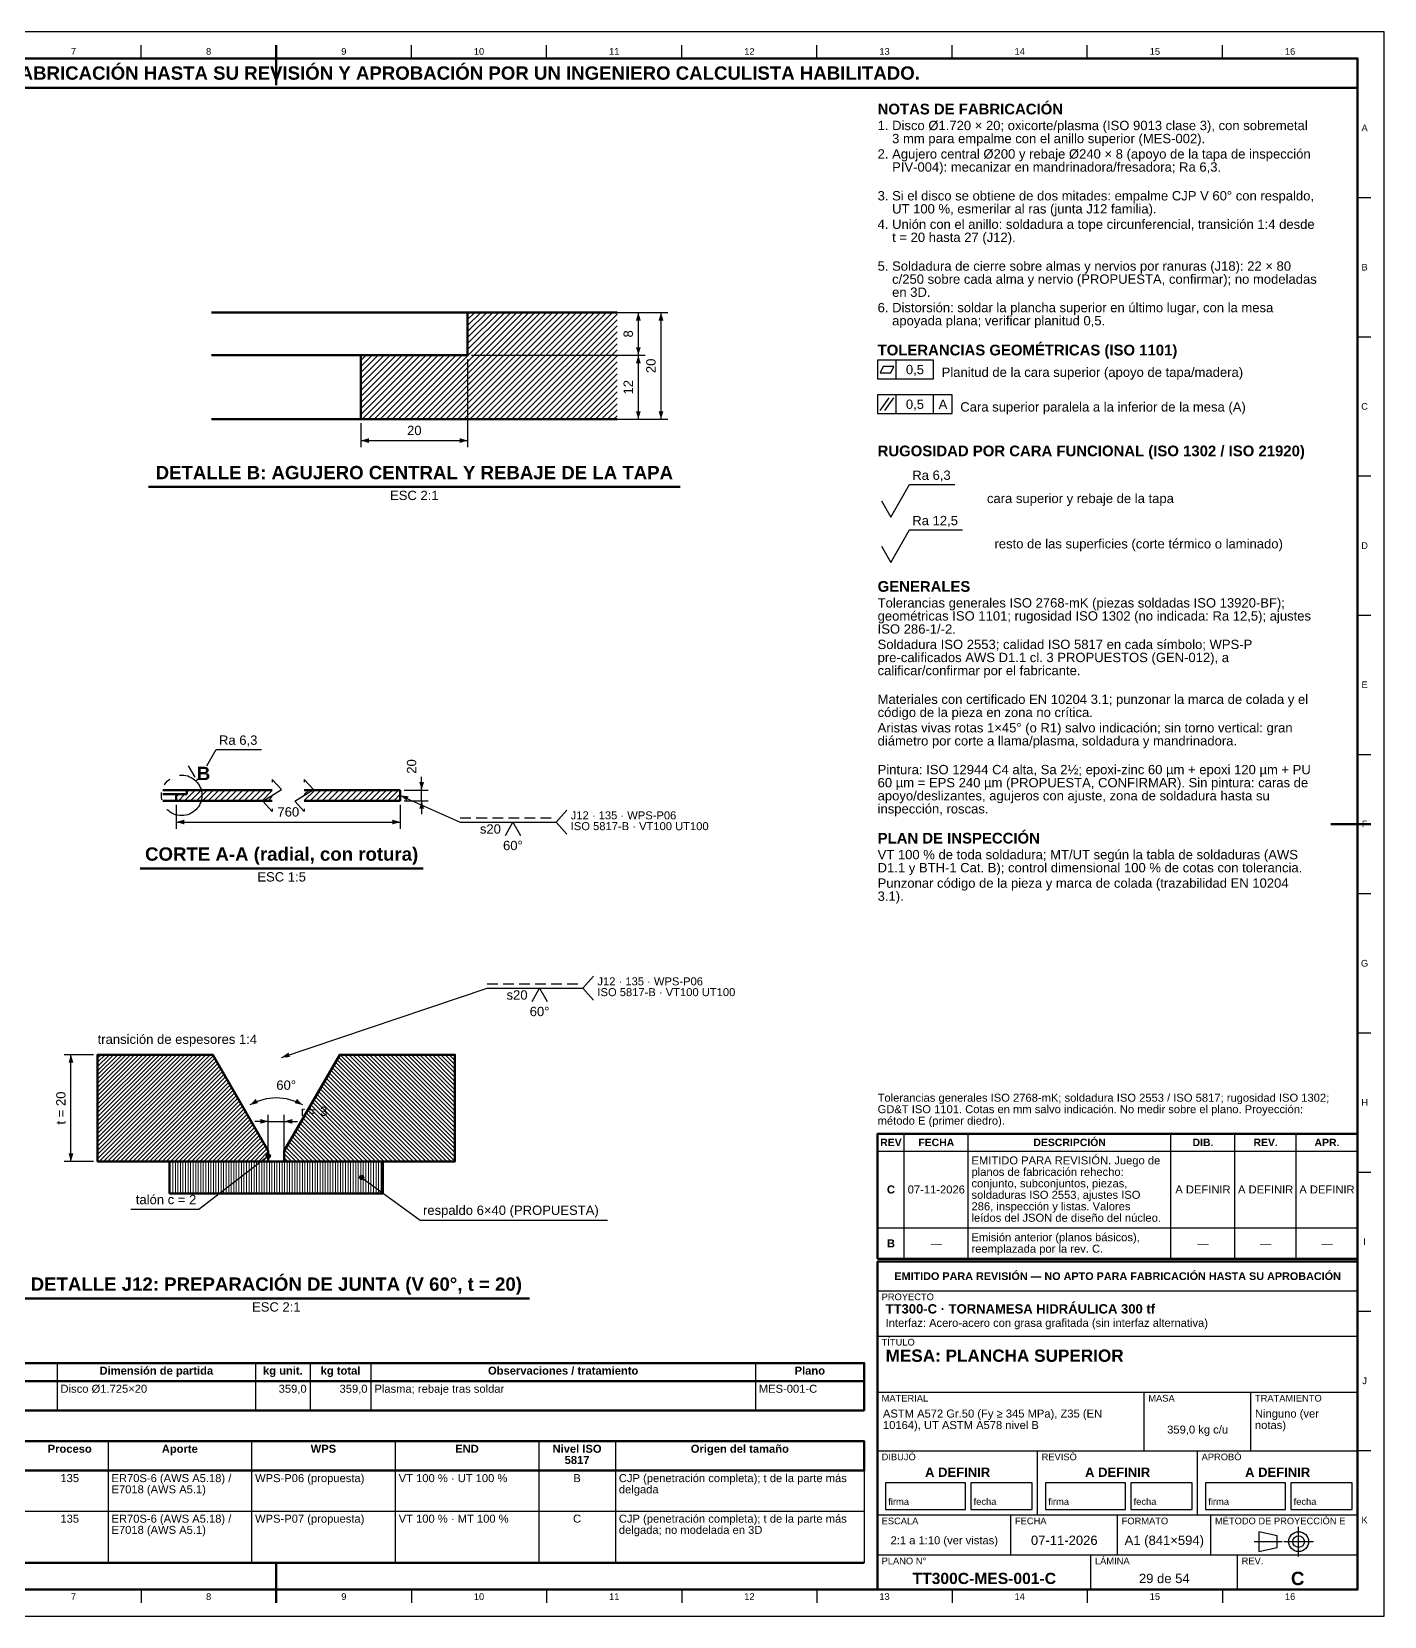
# Model space of a CAD drawing. Header units: millimetres. Extents: x 0 to 841, y 0 to 594.
# Drawn here: x 334 to 841, y 0 to 594 of the extents above; entities that cross this region are included whole.
import ezdxf
from ezdxf.enums import TextEntityAlignment as Align

# ---------------------------------------------------------------- set-up
doc = ezdxf.new("R2010")
doc.units = ezdxf.units.MM
for name, pattern in [('EJE', [31, 20, -4, 3, -4]), ('FANTASMA', [35, 18, -4, 3, -3, 3, -4]), ('OCULTO', [6, 4, -2])]:
    doc.linetypes.add(name, pattern=pattern)
for name, color, linetype, lineweight in [('ACH', 7, 'CONTINUOUS', 13), ('COTA', 7, 'CONTINUOUS', 25), ('EJE', 7, 'EJE', 25), ('FANT', 7, 'FANTASMA', 25), ('FINA', 7, 'CONTINUOUS', 25), ('MARCO', 7, 'CONTINUOUS', 70), ('OCU', 7, 'OCULTO', 25), ('TXT', 7, 'CONTINUOUS', 25), ('VIS', 7, 'CONTINUOUS', 50)]:
    doc.layers.add(name, color=color, linetype=linetype, lineweight=lineweight)
doc.styles.add('STD', font='LiberationSans-Regular.ttf')
doc.styles.add('STDB', font='LiberationSans-Bold.ttf')

msp = doc.modelspace()

# ---------------------------------------------------------------- hatches: boundary and pattern name
at = {"layer": 'ACH'}
h = msp.add_hatch(dxfattribs=at)
h.set_pattern_fill('ANSI31', scale=0.5)
h.paths.add_polyline_path([(457.28, 448.73), (457.28, 472.73), (497.28, 472.73), (497.28, 488.73), (553.28, 488.73), (553.28, 448.73)])
h = msp.add_hatch(dxfattribs=at)
h.set_pattern_fill('ANSI31', scale=0.5)
h.paths.add_polyline_path([(388.03, 305.74), (388.03, 308.14), (392.03, 308.14), (392.03, 309.74), (424.03, 309.74), (424.03, 305.74)])
h = msp.add_hatch(dxfattribs=at)
h.set_pattern_fill('ANSI31', scale=0.5)
h.paths.add_polyline_path([(436.03, 305.74), (436.03, 309.74), (472.03, 309.74), (472.03, 305.74)])
h = msp.add_hatch(dxfattribs=at)
h.set_pattern_fill('ANSI31', scale=0.35)
h.paths.add_polyline_path([(358.53, 170.52), (422.53, 170.52), (422.53, 174.52), (401.75, 210.52), (358.53, 210.52)])
h = msp.add_hatch(dxfattribs=at)
h.set_pattern_fill('ANSI31', scale=0.35, angle=90)
h.paths.add_polyline_path([(428.53, 170.52), (492.53, 170.52), (492.53, 210.52), (449.32, 210.52), (428.53, 174.52)])
h = msp.add_hatch(color=7, dxfattribs=at)
h.dxf.hatch_style = 1
h.paths.add_polyline_path([(423.33, 172.52), (423.1, 173.08), (422.53, 173.32), (421.97, 173.08), (421.73, 172.52), (421.97, 171.95), (422.53, 171.72), (423.1, 171.95)])
h = msp.add_hatch(dxfattribs=at)
h.set_pattern_fill('ANSI31', scale=0.3, angle=45)
h.paths.add_polyline_path([(385.53, 158.52), (465.53, 158.52), (465.53, 170.52), (385.53, 170.52)])
h = msp.add_hatch(color=7, dxfattribs=at)
h.dxf.hatch_style = 1
h.paths.add_polyline_path([(458.33, 164.52), (458.1, 165.08), (457.53, 165.32), (456.97, 165.08), (456.73, 164.52), (456.97, 163.95), (457.53, 163.72), (458.1, 163.95)])

# ---------------------------------------------------------------- linework, layer by layer
at = {"layer": 'COTA'}
for p, q in [((498.78, 488.73), (563.78, 488.73)), ((498.78, 488.73), (572.28, 488.73)), ((561.28, 472.73), (561.28, 488.73)), ((569.78, 448.73), (569.78, 488.73)), ((497.28, 471.23), (497.28, 438.23)), ((498.78, 472.73), (563.78, 472.73)), ((498.78, 472.73), (563.78, 472.73)), ((561.28, 448.73), (561.28, 472.73)), ((658, 463.85), (658, 470.85)), ((658, 450.85), (658, 457.85)), ((672, 450.85), (672, 457.85)), ((651.9, 451.95), (655.3, 456.75)), ((653.7, 451.95), (657.1, 456.75)), ((457.28, 447.23), (457.28, 438.23)), ((458.78, 448.73), (563.78, 448.73)), ((458.78, 448.73), (572.28, 448.73)), ((457.28, 440.73), (497.28, 440.73)), ((473.53, 309.74), (482.53, 309.74)), ((480.03, 309.74), (480.03, 314.74)), ((480.03, 305.74), (480.03, 309.74)), ((388.03, 304.24), (388.03, 295.24)), ((472.03, 307.74), (494.53, 297.74)), ((472.03, 304.24), (472.03, 295.24)), ((473.53, 305.74), (482.53, 305.74)), ((480.03, 305.74), (480.03, 300.74)), ((388.03, 297.74), (472.03, 297.74)), ((494.53, 297.74), (530.43, 297.74)), ((530.43, 297.74), (534.43, 302.24)), ((530.43, 297.74), (534.43, 293.24)), ((540.43, 235.52), (544.43, 240.02)), ((427.53, 209.52), (504.53, 235.52)), ((504.53, 235.52), (540.43, 235.52)), ((540.43, 235.52), (544.43, 231.02)), ((357.03, 210.52), (346.03, 210.52)), ((348.53, 170.52), (348.53, 210.52)), ((422.53, 185.52), (417.53, 185.52)), ((422.53, 174.02), (422.53, 188.02)), ((422.53, 185.52), (428.53, 185.52)), ((428.53, 174.02), (428.53, 188.02)), ((428.53, 185.52), (433.53, 185.52)), ((422.53, 172.52), (396.53, 152.52)), ((357.03, 170.52), (346.03, 170.52)), ((457.53, 164.52), (479.53, 148.52)), ((396.53, 152.52), (370.92, 152.52)), ((479.53, 148.52), (549.73, 148.52))]:
    msp.add_line(p, q, dxfattribs=at)
for points in [[(651, 463.85), (672, 463.85), (672, 470.85), (651, 470.85)], [(651.9, 466.15), (655.9, 466.15), (657.1, 468.55), (653.1, 468.55)], [(651, 450.85), (679, 450.85), (679, 457.85), (651, 457.85)]]:
    msp.add_lwpolyline(points, close=True, dxfattribs=at)
for points in [[(659.5, 418.15), (663, 424.25), (679.99, 424.25)], [(652.5, 418.15), (656, 412.05), (659.5, 418.15)], [(659.5, 401.15), (663, 407.25), (682.82, 407.25)], [(652.5, 401.15), (656, 395.05), (659.5, 401.15)], [(399.53, 318.84), (403.03, 324.94), (420.02, 324.94)], [(392.53, 318.84), (395.01, 314.53)], [(511.44, 292.74), (514.24, 297.74), (517.04, 292.74)], [(521.44, 230.52), (524.24, 235.52), (527.04, 230.52)]]:
    msp.add_lwpolyline(points, dxfattribs=at)
for centre in [(422.53, 172.52), (457.53, 164.52)]:
    msp.add_circle(centre, 0.8, dxfattribs=at)
msp.add_arc((425.53, 174.52), 19.8, 60, 120, dxfattribs=at)
for points in [[(561.28, 488.73), (560.38, 485.73), (562.18, 485.73)], [(569.78, 488.73), (568.88, 485.73), (570.68, 485.73)], [(561.28, 472.73), (562.18, 475.73), (560.38, 475.73)], [(561.28, 472.73), (560.38, 469.73), (562.18, 469.73)], [(561.28, 448.73), (562.18, 451.73), (560.38, 451.73)], [(569.78, 448.73), (570.68, 451.73), (568.88, 451.73)], [(457.28, 440.73), (460.28, 439.83), (460.28, 441.63)], [(497.28, 440.73), (494.28, 441.63), (494.28, 439.83)], [(480.03, 309.74), (480.93, 312.74), (479.13, 312.74)], [(472.03, 307.74), (474.41, 305.7), (475.14, 307.35)], [(480.03, 305.74), (479.13, 302.74), (480.93, 302.74)], [(388.03, 297.74), (391.03, 296.84), (391.03, 298.64)], [(472.03, 297.74), (469.03, 298.64), (469.03, 296.84)], [(348.53, 210.52), (347.63, 207.52), (349.43, 207.52)], [(427.53, 209.52), (430.67, 209.62), (430.09, 211.33)], [(415.63, 191.66), (418.68, 192.38), (417.78, 193.94)], [(435.43, 191.66), (433.29, 193.94), (432.39, 192.38)], [(422.53, 185.52), (419.53, 186.42), (419.53, 184.62)], [(428.53, 185.52), (431.53, 184.62), (431.53, 186.42)], [(348.53, 170.52), (349.43, 173.52), (347.63, 173.52)]]:
    msp.add_solid(points, dxfattribs=at)
at = {"layer": 'EJE'}
for p, q in [((808.88, 22.42), (808.88, 33.58)), ((792.14, 28), (802.68, 28)), ((803.3, 28), (814.46, 28))]:
    msp.add_line(p, q, dxfattribs=at)
at = {"layer": 'FANT'}
msp.add_line((395.41, 313.12), (396.24, 313.95), dxfattribs=at)
msp.add_circle((390.03, 307.74), 7.6, dxfattribs=at)
at = {"layer": 'FINA'}
for p, q in [((374.81, 584), (374.81, 589)), ((425.5, 584), (425.5, 589)), ((476.19, 584), (476.19, 589)), ((526.88, 584), (526.88, 589)), ((577.56, 584), (577.56, 589)), ((628.25, 584), (628.25, 589)), ((678.94, 584), (678.94, 589)), ((729.62, 584), (729.62, 589)), ((780.31, 584), (780.31, 589)), ((831, 531.82), (836, 531.82)), ((831, 479.64), (836, 479.64)), ((831, 427.45), (836, 427.45)), ((831, 375.27), (836, 375.27)), ((831, 323.09), (836, 323.09)), ((831, 270.91), (836, 270.91)), ((831, 218.73), (836, 218.73)), ((661, 134), (661, 180.9)), ((685, 134), (685, 180.9)), ((761, 134), (761, 180.9)), ((785, 134), (785, 180.9)), ((808, 134), (808, 180.9)), ((651, 174.4), (831, 174.4)), ((831, 166.55), (836, 166.55)), ((651, 145.6), (831, 145.6)), ((651, 134), (831, 134)), ((651, 133), (831, 133)), ((651, 122), (831, 122)), ((831, 114.36), (836, 114.36)), ((651, 105), (831, 105)), ((343.31, 94.9), (343.31, 77.1)), ((417.78, 94.9), (417.78, 77.1)), ((438.2, 94.9), (438.2, 77.1)), ((461.02, 94.9), (461.02, 77.1)), ((605.16, 94.9), (605.16, 77.1)), ((25, 88.1), (646, 88.1)), ((651, 84), (831, 84)), ((751, 62), (751, 84)), ((791, 62), (791, 84)), ((362.42, 65.6), (362.42, 20)), ((416.27, 65.6), (416.27, 20)), ((470.11, 65.6), (470.11, 20)), ((523.95, 65.6), (523.95, 20)), ((552.67, 65.6), (552.67, 20)), ((646, 65.6), (646, 20)), ((651, 62), (831, 62)), ((711, 38), (711, 62)), ((771, 38), (771, 62)), ((831, 62.18), (836, 62.18)), ((25, 54.6), (646, 54.6)), ((25, 39.4), (646, 39.4)), ((651, 38), (831, 38)), ((701, 23), (701, 38)), ((741, 23), (741, 38)), ((776, 23), (776, 38)), ((651, 23), (831, 23)), ((731, 10), (731, 23)), ((786, 10), (786, 23)), ((374.81, 10), (374.81, 5)), ((425.5, 10), (425.5, 5)), ((476.19, 10), (476.19, 5)), ((526.88, 10), (526.88, 5)), ((577.56, 10), (577.56, 5)), ((628.25, 10), (628.25, 5)), ((678.94, 10), (678.94, 5)), ((729.62, 10), (729.62, 5)), ((780.31, 10), (780.31, 5))]:
    msp.add_line(p, q, dxfattribs=at)
for points in [[(0, 0), (841, 0), (841, 594), (0, 594)], [(654, 40), (684, 40), (684, 50), (654, 50)], [(686, 40), (709, 40), (709, 50), (686, 50)], [(714, 40), (744, 40), (744, 50), (714, 50)], [(746, 40), (769, 40), (769, 50), (746, 50)], [(774, 40), (804, 40), (804, 50), (774, 50)], [(806, 40), (829, 40), (829, 50), (806, 50)], [(794, 24.28), (800.82, 25.83), (800.82, 30.17), (794, 31.72)]]:
    msp.add_lwpolyline(points, close=True, dxfattribs=at)
for points in [[(424.03, 302.74), (424.03, 301.74), (420.53, 305.54), (427.53, 309.94), (424.03, 313.74), (424.03, 312.74)], [(436.03, 302.74), (436.03, 301.74), (432.53, 305.54), (439.53, 309.94), (436.03, 313.74), (436.03, 312.74)]]:
    msp.add_lwpolyline(points, dxfattribs=at)
for radius in [3.72, 2.17]:
    msp.add_circle((808.88, 28), radius, dxfattribs=at)
at = {"layer": 'MARCO'}
for p, q in [((425.5, 589), (425.5, 574)), ((836, 297), (821, 297)), ((425.5, 5), (425.5, 20))]:
    msp.add_line(p, q, dxfattribs=at)
for points in [[(20, 10), (831, 10), (831, 584), (20, 584)], [(20, 573), (831, 573), (831, 584), (20, 584)], [(651, 134), (831, 134), (831, 180.9), (651, 180.9)], [(651, 10), (831, 10), (831, 133), (651, 133)]]:
    msp.add_lwpolyline(points, close=True, dxfattribs=at)
at = {"layer": 'OCU'}
for p, q in [((494.53, 299.34), (530.43, 299.34)), ((504.53, 237.12), (540.43, 237.12))]:
    msp.add_line(p, q, dxfattribs=at)
at = {"layer": 'VIS'}
for p, q in [((377.62, 423.33), (576.95, 423.33)), ((374.51, 280.34), (480.56, 280.34)), ((330.63, 119.12), (520.44, 119.12)), ((646, 94.9), (646, 77.1)), ((25, 77.1), (646, 77.1)), ((25, 20), (646, 20))]:
    msp.add_line(p, q, dxfattribs=at)
for points in [[(401.28, 488.73), (402.48, 488.73), (403.68, 488.73), (404.88, 488.73), (406.08, 488.73), (407.28, 488.73), (408.48, 488.73), (409.68, 488.73), (410.88, 488.73), (412.08, 488.73), (413.28, 488.73), (414.48, 488.73), (415.68, 488.73), (416.88, 488.73), (418.08, 488.73), (419.28, 488.73), (420.48, 488.73), (421.68, 488.73), (422.88, 488.73), (424.08, 488.73), (425.28, 488.73), (426.48, 488.73), (427.68, 488.73), (428.88, 488.73), (430.08, 488.73), (431.28, 488.73), (432.48, 488.73), (433.68, 488.73), (434.88, 488.73), (436.08, 488.73), (437.28, 488.73), (438.48, 488.73), (439.68, 488.73), (440.88, 488.73), (442.08, 488.73), (443.28, 488.73), (444.48, 488.73), (445.68, 488.73), (446.88, 488.73), (448.08, 488.73), (449.28, 488.73), (450.48, 488.73), (451.68, 488.73), (452.88, 488.73), (454.08, 488.73), (455.28, 488.73), (456.48, 488.73), (457.68, 488.73), (458.88, 488.73), (460.08, 488.73), (461.28, 488.73), (462.48, 488.73), (463.68, 488.73), (464.88, 488.73), (466.08, 488.73), (467.28, 488.73), (468.48, 488.73), (469.68, 488.73), (470.88, 488.73), (472.08, 488.73), (473.28, 488.73), (474.48, 488.73), (475.68, 488.73), (476.88, 488.73), (478.08, 488.73), (479.28, 488.73), (480.48, 488.73), (481.68, 488.73), (482.88, 488.73), (484.08, 488.73), (485.28, 488.73), (486.48, 488.73), (487.68, 488.73), (488.88, 488.73), (490.08, 488.73), (491.28, 488.73), (492.48, 488.73), (493.68, 488.73), (494.88, 488.73), (496.08, 488.73), (497.28, 488.73)], [(553.28, 488.73), (497.28, 488.73)], [(497.28, 472.73), (497.28, 488.73)], [(401.28, 472.73), (402.03, 472.73), (403.23, 472.73), (404.43, 472.73), (405.63, 472.73), (406.83, 472.73), (408.04, 472.73), (409.24, 472.73), (410.44, 472.73), (411.64, 472.73), (412.84, 472.73), (414.04, 472.73), (415.24, 472.73), (416.44, 472.73), (417.65, 472.73), (418.85, 472.73), (420.05, 472.73), (421.25, 472.73), (422.45, 472.73), (423.65, 472.73), (424.85, 472.73), (426.05, 472.73), (427.25, 472.73), (428.46, 472.73), (429.66, 472.73), (430.86, 472.73), (432.06, 472.73), (433.26, 472.73), (434.46, 472.73), (435.66, 472.73), (436.86, 472.73), (438.07, 472.73), (439.27, 472.73), (440.47, 472.73), (441.67, 472.73), (442.87, 472.73), (444.07, 472.73), (445.27, 472.73), (446.47, 472.73), (447.68, 472.73), (448.88, 472.73), (450.08, 472.73), (451.28, 472.73), (452.48, 472.73), (453.68, 472.73), (454.88, 472.73), (456.08, 472.73), (457.28, 472.73)], [(497.28, 472.73), (457.28, 472.73)], [(457.28, 448.73), (457.28, 472.73)], [(457.28, 448.73), (456.08, 448.73), (454.88, 448.73), (453.68, 448.73), (452.48, 448.73), (451.28, 448.73), (450.08, 448.73), (448.88, 448.73), (447.68, 448.73), (446.47, 448.73), (445.27, 448.73), (444.07, 448.73), (442.87, 448.73), (441.67, 448.73), (440.47, 448.73), (439.27, 448.73), (438.07, 448.73), (436.86, 448.73), (435.66, 448.73), (434.46, 448.73), (433.26, 448.73), (432.06, 448.73), (430.86, 448.73), (429.66, 448.73), (428.46, 448.73), (427.25, 448.73), (426.05, 448.73), (424.85, 448.73), (423.65, 448.73), (422.45, 448.73), (421.25, 448.73), (420.05, 448.73), (418.85, 448.73), (417.65, 448.73), (416.44, 448.73), (415.24, 448.73), (414.04, 448.73), (412.84, 448.73), (411.64, 448.73), (410.44, 448.73), (409.24, 448.73), (408.04, 448.73), (406.83, 448.73), (405.63, 448.73), (404.43, 448.73), (403.23, 448.73), (402.03, 448.73), (401.28, 448.73)], [(553.28, 448.73), (457.28, 448.73)], [(383.03, 309.74), (383.15, 309.74), (383.27, 309.74), (383.39, 309.74), (383.51, 309.74), (383.63, 309.74), (383.75, 309.74), (383.87, 309.74), (383.99, 309.74), (384.11, 309.74), (384.23, 309.74), (384.35, 309.74), (384.47, 309.74), (384.59, 309.74), (384.71, 309.74), (384.83, 309.74), (384.95, 309.74), (385.07, 309.74), (385.19, 309.74), (385.31, 309.74), (385.43, 309.74), (385.55, 309.74), (385.67, 309.74), (385.79, 309.74), (385.91, 309.74), (386.03, 309.74), (386.15, 309.74), (386.27, 309.74), (386.39, 309.74), (386.51, 309.74), (386.63, 309.74), (386.75, 309.74), (386.87, 309.74), (386.99, 309.74), (387.11, 309.74), (387.23, 309.74), (387.35, 309.74), (387.47, 309.74), (387.59, 309.74), (387.71, 309.74), (387.83, 309.74), (387.95, 309.74), (388.07, 309.74), (388.19, 309.74), (388.31, 309.74), (388.43, 309.74), (388.55, 309.74), (388.67, 309.74), (388.79, 309.74), (388.91, 309.74), (389.03, 309.74), (389.15, 309.74), (389.27, 309.74), (389.39, 309.74), (389.51, 309.74), (389.63, 309.74), (389.75, 309.74), (389.87, 309.74), (389.99, 309.74), (390.11, 309.74), (390.23, 309.74), (390.35, 309.74), (390.47, 309.74), (390.59, 309.74), (390.71, 309.74), (390.83, 309.74), (390.95, 309.74), (391.07, 309.74), (391.19, 309.74), (391.31, 309.74), (391.43, 309.74), (391.55, 309.74), (391.67, 309.74), (391.79, 309.74), (391.91, 309.74), (392.03, 309.74)], [(424.03, 309.74), (392.03, 309.74)], [(392.03, 308.14), (392.03, 309.74)], [(472.03, 309.74), (436.03, 309.74)], [(472.03, 305.74), (472.03, 309.74)], [(383.03, 308.14), (383.11, 308.14), (383.23, 308.14), (383.35, 308.14), (383.47, 308.14), (383.59, 308.14), (383.71, 308.14), (383.83, 308.14), (383.95, 308.14), (384.07, 308.14), (384.19, 308.14), (384.31, 308.14), (384.43, 308.14), (384.55, 308.14), (384.67, 308.14), (384.79, 308.14), (384.91, 308.14), (385.03, 308.14), (385.15, 308.14), (385.27, 308.14), (385.39, 308.14), (385.51, 308.14), (385.63, 308.14), (385.75, 308.14), (385.87, 308.14), (385.99, 308.14), (386.11, 308.14), (386.23, 308.14), (386.35, 308.14), (386.47, 308.14), (386.59, 308.14), (386.71, 308.14), (386.83, 308.14), (386.95, 308.14), (387.07, 308.14), (387.19, 308.14), (387.31, 308.14), (387.43, 308.14), (387.55, 308.14), (387.67, 308.14), (387.79, 308.14), (387.91, 308.14), (388.03, 308.14)], [(388.03, 305.74), (387.91, 305.74), (387.79, 305.74), (387.67, 305.74), (387.55, 305.74), (387.43, 305.74), (387.31, 305.74), (387.19, 305.74), (387.07, 305.74), (386.95, 305.74), (386.83, 305.74), (386.71, 305.74), (386.59, 305.74), (386.47, 305.74), (386.35, 305.74), (386.23, 305.74), (386.11, 305.74), (385.99, 305.74), (385.87, 305.74), (385.75, 305.74), (385.63, 305.74), (385.51, 305.74), (385.39, 305.74), (385.27, 305.74), (385.15, 305.74), (385.03, 305.74), (384.91, 305.74), (384.79, 305.74), (384.67, 305.74), (384.55, 305.74), (384.43, 305.74), (384.31, 305.74), (384.19, 305.74), (384.07, 305.74), (383.95, 305.74), (383.83, 305.74), (383.71, 305.74), (383.59, 305.74), (383.47, 305.74), (383.35, 305.74), (383.23, 305.74), (383.11, 305.74), (383.03, 305.74)], [(392.03, 308.14), (388.03, 308.14)], [(388.03, 305.74), (388.03, 308.14)], [(424.03, 305.74), (388.03, 305.74)], [(472.03, 305.74), (436.03, 305.74)]]:
    msp.add_lwpolyline(points, dxfattribs=at)
for points in [[(358.53, 170.52), (422.53, 170.52), (422.53, 174.52), (401.75, 210.52), (358.53, 210.52)], [(428.53, 170.52), (492.53, 170.52), (492.53, 210.52), (449.32, 210.52), (428.53, 174.52)], [(385.53, 158.52), (465.53, 158.52), (465.53, 170.52), (385.53, 170.52)], [(25, 88.1), (646, 88.1), (646, 94.9), (25, 94.9)], [(25, 54.6), (646, 54.6), (646, 65.6), (25, 65.6)]]:
    msp.add_lwpolyline(points, close=True, dxfattribs=at)

# ---------------------------------------------------------------- texts
at = {"layer": 'TXT'}
for s, height, style, p in [('ESTOS PLANOS NO SON VÁLIDOS PARA FABRICACIÓN HASTA SU REVISIÓN Y APROBACIÓN POR UN INGENIERO CALCULISTA HABILITADO.', 5, 'STDB', (425.5, 578.5)), ('7', 2.5, 'STD', (349.47, 586.6)), ('8', 2.5, 'STD', (400.16, 586.6)), ('9', 2.5, 'STD', (450.84, 586.6)), ('10', 2.5, 'STD', (501.53, 586.6)), ('11', 2.5, 'STD', (552.22, 586.6)), ('12', 2.5, 'STD', (602.91, 586.6)), ('13', 2.5, 'STD', (653.59, 586.6)), ('14', 2.5, 'STD', (704.28, 586.6)), ('15', 2.5, 'STD', (754.97, 586.6)), ('16', 2.5, 'STD', (805.66, 586.6)), ('A', 2.5, 'STD', (833.6, 557.91)), ('B', 2.5, 'STD', (833.6, 505.73)), ('0,5', 3.5, 'STD', (665, 467.35)), ('0,5', 3.5, 'STD', (665, 454.35)), ('A', 3.5, 'STD', (675.5, 454.35)), ('C', 2.5, 'STD', (833.6, 453.55)), ('D', 2.5, 'STD', (833.6, 401.36)), ('E', 2.5, 'STD', (833.6, 349.18)), ('B', 5, 'STDB', (398.24, 315.95)), ('F', 2.5, 'STD', (833.6, 297)), ('60°', 3.5, 'STD', (514.24, 288.94)), ('G', 2.5, 'STD', (833.6, 244.82)), ('60°', 3.5, 'STD', (524.24, 226.72)), ('H', 2.5, 'STD', (833.6, 192.64)), ('REV', 2.8, 'STDB', (656, 177.65)), ('FECHA', 2.8, 'STDB', (673, 177.65)), ('DESCRIPCIÓN', 2.8, 'STDB', (723, 177.65)), ('DIB.', 2.8, 'STDB', (773, 177.65)), ('REV.', 2.8, 'STDB', (796.5, 177.65)), ('APR.', 2.8, 'STDB', (819.5, 177.65)), ('C', 3, 'STDB', (656, 160)), ('07-11-2026', 3, 'STD', (673, 160)), ('A DEFINIR', 3, 'STD', (773, 160)), ('A DEFINIR', 3, 'STD', (796.5, 160)), ('A DEFINIR', 3, 'STD', (819.5, 160)), ('B', 3, 'STDB', (656, 139.8)), ('—', 3, 'STD', (673, 139.8)), ('—', 3, 'STD', (773, 139.8)), ('—', 3, 'STD', (796.5, 139.8)), ('—', 3, 'STD', (819.5, 139.8)), ('I', 2.5, 'STD', (833.6, 140.45)), ('EMITIDO PARA REVISIÓN — NO APTO PARA FABRICACIÓN HASTA SU APROBACIÓN', 2.9, 'STDB', (741, 127.5)), ('Dimensión de partida', 3, 'STDB', (380.54, 92.1)), ('kg unit.', 3, 'STDB', (427.99, 92.1)), ('kg total', 3, 'STDB', (449.61, 92.1)), ('Observaciones / tratamiento', 3, 'STDB', (533.09, 92.1)), ('Plano', 3, 'STDB', (625.58, 92.1)), ('J', 2.5, 'STD', (833.6, 88.27)), ('359,0 kg c/u', 3, 'STD', (771, 70)), ('Proceso', 3, 'STDB', (348.06, 62.8)), ('Aporte', 3, 'STDB', (389.34, 62.8)), ('WPS', 3, 'STDB', (443.19, 62.8)), ('END', 3, 'STDB', (497.03, 62.8)), ('Nivel ISO', 3, 'STDB', (538.31, 62.8)), ('5817', 3, 'STDB', (538.31, 58.6)), ('Origen del tamaño', 3, 'STDB', (599.34, 62.8)), ('A DEFINIR', 3.5, 'STDB', (681, 54)), ('A DEFINIR', 3.5, 'STDB', (741, 54)), ('A DEFINIR', 3.5, 'STDB', (801, 54)), ('135', 3, 'STD', (348.06, 51.8)), ('B', 3, 'STD', (538.31, 51.8)), ('135', 3, 'STD', (348.06, 36.6)), ('C', 3, 'STD', (538.31, 36.6)), ('K', 2.5, 'STD', (833.6, 36.09)), ('2:1 a 1:10 (ver vistas)', 3, 'STD', (676, 28.5)), ('07-11-2026', 3.5, 'STD', (721, 28.5)), ('A1 (841×594)', 3.5, 'STD', (758.5, 28.5)), ('TT300C-MES-001-C', 4.2, 'STDB', (691, 14.2)), ('29 de 54', 3.5, 'STD', (758.5, 14.2)), ('C', 5, 'STDB', (808.5, 14.2)), ('7', 2.5, 'STD', (349.47, 7.4)), ('8', 2.5, 'STD', (400.16, 7.4)), ('9', 2.5, 'STD', (450.84, 7.4)), ('10', 2.5, 'STD', (501.53, 7.4)), ('11', 2.5, 'STD', (552.22, 7.4)), ('12', 2.5, 'STD', (602.91, 7.4)), ('13', 2.5, 'STD', (653.59, 7.4)), ('14', 2.5, 'STD', (704.28, 7.4)), ('15', 2.5, 'STD', (754.97, 7.4)), ('16', 2.5, 'STD', (805.66, 7.4))]:
    msp.add_text(s, height=height, dxfattribs=dict(at, style=style)).set_placement(p, align=Align.MIDDLE_CENTER)
for s, height, style, p in [('NOTAS DE FABRICACIÓN', 4, 'STDB', (651, 567)), ('1. Disco Ø1.720 × 20; oxicorte/plasma (ISO 9013 clase 3), con sobremetal', 3.5, 'STD', (651, 560.6)), ('    3 mm para empalme con el anillo superior (MES-002).', 3.5, 'STD', (651, 555.7)), ('2. Agujero central Ø200 y rebaje Ø240 × 8 (apoyo de la tapa de inspección', 3.5, 'STD', (651, 549.93)), ('    PIV-004): mecanizar en mandrinadora/fresadora; Ra 6,3.', 3.5, 'STD', (651, 545.03)), ('3. Si el disco se obtiene de dos mitades: empalme CJP V 60° con respaldo,', 3.5, 'STD', (651, 534.25)), ('    UT 100 %, esmerilar al ras (junta J12 familia).', 3.5, 'STD', (651, 529.35)), ('4. Unión con el anillo: soldadura a tope circunferencial, transición 1:4 desde', 3.5, 'STD', (651, 523.58)), ('    t = 20 hasta 27 (J12).', 3.5, 'STD', (651, 518.68)), ('5. Soldadura de cierre sobre almas y nervios por ranuras (J18): 22 × 80', 3.5, 'STD', (651, 507.9)), ('    c/250 sobre cada alma y nervio (PROPUESTA, confirmar); no modeladas', 3.5, 'STD', (651, 503)), ('    en 3D.', 3.5, 'STD', (651, 498.1)), ('6. Distorsión: soldar la plancha superior en último lugar, con la mesa', 3.5, 'STD', (651, 492.33)), ('    apoyada plana; verificar planitud 0,5.', 3.5, 'STD', (651, 487.43)), ('TOLERANCIAS GEOMÉTRICAS (ISO 1101)', 4, 'STDB', (651, 476.65)), ('RUGOSIDAD POR CARA FUNCIONAL (ISO 1302 / ISO 21920)', 4, 'STDB', (651, 438.85)), ('GENERALES', 4, 'STDB', (651, 388.05)), ('Tolerancias generales ISO 2768-mK (piezas soldadas ISO 13920-BF);', 3.5, 'STD', (651, 381.65)), ('geométricas ISO 1101; rugosidad ISO 1302 (no indicada: Ra 12,5); ajustes', 3.5, 'STD', (651, 376.75)), ('ISO 286-1/-2.', 3.5, 'STD', (651, 371.85)), ('Soldadura ISO 2553; calidad ISO 5817 en cada símbolo; WPS-P', 3.5, 'STD', (651, 366.08)), ('calificar/confirmar por el fabricante.', 3.5, 'STD', (651, 356.28)), ('pre-calificados AWS D1.1 cl. 3 PROPUESTOS (GEN-012), a', 3.5, 'STD', (651, 361.18)), ('Materiales con certificado EN 10204 3.1; punzonar la marca de colada y el', 3.5, 'STD', (651, 345.5)), ('código de la pieza en zona no crítica.', 3.5, 'STD', (651, 340.6)), ('Aristas vivas rotas 1×45° (o R1) salvo indicación; sin torno vertical: gran', 3.5, 'STD', (651, 334.83)), ('diámetro por corte a llama/plasma, soldadura y mandrinadora.', 3.5, 'STD', (651, 329.93)), ('Pintura: ISO 12944 C4 alta, Sa 2½; epoxi-zinc 60 µm + epoxi 120 µm + PU', 3.5, 'STD', (651, 319.15)), ('apoyo/deslizantes, agujeros con ajuste, zona de soldadura hasta su', 3.5, 'STD', (651, 309.35)), ('60 µm = EPS 240 µm (PROPUESTA, CONFIRMAR). Sin pintura: caras de', 3.5, 'STD', (651, 314.25)), ('inspección, roscas.', 3.5, 'STD', (651, 304.45)), ('J12 · 135 · WPS-P06', 3, 'STD', (535.93, 301.74)), ('ISO 5817-B · VT100 UT100', 3, 'STD', (535.93, 297.69)), ('PLAN DE INSPECCIÓN', 4, 'STDB', (651, 293.68)), ('VT 100 % de toda soldadura; MT/UT según la tabla de soldaduras (AWS', 3.5, 'STD', (651, 287.28)), ('D1.1 y BTH-1 Cat. B); control dimensional 100 % de cotas con tolerancia.', 3.5, 'STD', (651, 282.38)), ('Punzonar código de la pieza y marca de colada (trazabilidad EN 10204', 3.5, 'STD', (651, 276.6)), ('3.1).', 3.5, 'STD', (651, 271.7)), ('J12 · 135 · WPS-P06', 3, 'STD', (545.93, 239.52)), ('ISO 5817-B · VT100 UT100', 3, 'STD', (545.93, 235.47)), ('EMITIDO PARA REVISIÓN. Juego de', 3, 'STD', (686.2, 172.4)), ('planos de fabricación rehecho:', 3, 'STD', (686.2, 168.1)), ('conjunto, subconjuntos, piezas,', 3, 'STD', (686.2, 163.8)), ('soldaduras ISO 2553, ajustes ISO', 3, 'STD', (686.2, 159.5)), ('286, inspección y listas. Valores', 3, 'STD', (686.2, 155.2)), ('leídos del JSON de diseño del núcleo.', 3, 'STD', (686.2, 150.9)), ('Emisión anterior (planos básicos),', 3, 'STD', (686.2, 143.6)), ('reemplazada por la rev. C.', 3, 'STD', (686.2, 139.3)), ('PROYECTO', 2.5, 'STD', (652.5, 121)), ('TT300-C · TORNAMESA HIDRÁULICA 300 tf', 3.5, 'STDB', (654, 117)), ('Interfaz: Acero-acero con grasa grafitada (sin interfaz alternativa)', 3, 'STD', (654, 111.5)), ('TÍTULO', 2.5, 'STD', (652.5, 104)), ('MESA: PLANCHA SUPERIOR', 4.6, 'STDB', (654, 100)), ('MATERIAL', 2.5, 'STD', (652.5, 83)), ('ASTM A572 Gr.50 (Fy ≥ 345 MPa), Z35 (EN', 3, 'STD', (653, 77.5)), ('MASA', 2.5, 'STD', (752.5, 83)), ('TRATAMIENTO', 2.5, 'STD', (792.5, 83)), ('Ninguno (ver', 3, 'STD', (792.5, 77.5)), ('10164), UT ASTM A578 nivel B', 3, 'STD', (653, 73.2)), ('notas)', 3, 'STD', (792.5, 73.2)), ('DIBUJÓ', 2.5, 'STD', (652.5, 61)), ('REVISÓ', 2.5, 'STD', (712.5, 61)), ('APROBÓ', 2.5, 'STD', (772.5, 61)), ('ESCALA', 2.5, 'STD', (652.5, 37)), ('FECHA', 2.5, 'STD', (702.5, 37)), ('FORMATO', 2.5, 'STD', (742.5, 37)), ('MÉTODO DE PROYECCIÓN E', 2.5, 'STD', (777.5, 37)), ('PLANO N°', 2.5, 'STD', (652.5, 22)), ('LÁMINA', 2.5, 'STD', (732.5, 22)), ('REV.', 2.5, 'STD', (787.5, 22))]:
    msp.add_text(s, height=height, dxfattribs=dict(at, style=style)).set_placement(p, align=Align.TOP_LEFT)
at = {"layer": 'TXT', "style": 'STD'}
for s, p in [('8', (560.28, 480.73)), ('20', (568.78, 468.73)), ('12', (560.28, 460.73)), ('20', (479.03, 318.57)), ('t = 20', (347.53, 190.52))]:
    msp.add_text(s, height=3.5, rotation=90, dxfattribs=at).set_placement(p, align=Align.BOTTOM_CENTER)
for s, height, p in [('Planitud de la cara superior (apoyo de tapa/madera)', 3.5, (675, 466.35)), ('Cara superior paralela a la inferior de la mesa (A)', 3.5, (682, 453.35)), ('cara superior y rebaje de la tapa', 3.5, (691.99, 419.05)), ('resto de las superficies (corte térmico o laminado)', 3.5, (694.82, 402.05)), ('Disco Ø1.725×20', 3, (344.61, 85.3)), ('Plasma; rebaje tras soldar', 3, (462.32, 85.3)), ('MES-001-C', 3, (606.46, 85.3)), ('CJP (penetración completa); t de la parte más', 3, (553.97, 51.8)), ('ER70S-6 (AWS A5.18) /', 3, (363.72, 51.8)), ('E7018 (AWS A5.1)', 3, (363.72, 47.6)), ('WPS-P06 (propuesta)', 3, (417.57, 51.8)), ('VT 100 % · UT 100 %', 3, (471.41, 51.8)), ('delgada', 3, (553.97, 47.6)), ('ER70S-6 (AWS A5.18) /', 3, (363.72, 36.6)), ('WPS-P07 (propuesta)', 3, (417.57, 36.6)), ('VT 100 % · MT 100 %', 3, (471.41, 36.6)), ('CJP (penetración completa); t de la parte más', 3, (553.97, 36.6)), ('E7018 (AWS A5.1)', 3, (363.72, 32.4)), ('delgada; no modelada en 3D', 3, (553.97, 32.4))]:
    msp.add_text(s, height=height, dxfattribs=at).set_placement(p, align=Align.MIDDLE_LEFT)
at = {"layer": 'TXT'}
for s, height, style, p in [('20', 3.5, 'STD', (477.28, 441.73)), ('DETALLE B: AGUJERO CENTRAL Y REBAJE DE LA TAPA', 5, 'STDB', (477.28, 424.73)), ('760', 3.5, 'STD', (430.03, 298.74)), ('CORTE A-A (radial, con rotura)', 5, 'STDB', (427.53, 281.74)), ('r = 3', 3.5, 'STD', (439.7, 186.52)), ('DETALLE J12: PREPARACIÓN DE JUNTA (V 60°, t = 20)', 5, 'STDB', (425.53, 120.52))]:
    msp.add_text(s, height=height, dxfattribs=dict(at, style=style)).set_placement(p, align=Align.BOTTOM_CENTER)
at = {"layer": 'TXT', "style": 'STD'}
for s, height, p in [('Ra 6,3', 3.5, (664, 424.95)), ('Ra 12,5', 3.5, (664, 407.95)), ('Ra 6,3', 3.5, (404.03, 325.64)), ('transición de espesores 1:4', 3.5, (358.53, 213.52)), ('60°', 3.5, (425.53, 196.32)), ('Tolerancias generales ISO 2768-mK; soldadura ISO 2553 / ISO 5817; rugosidad ISO 1302;', 3, (651, 192)), ('GD&T ISO 1101. Cotas en mm salvo indicación. No medir sobre el plano. Proyección:', 3, (651, 187.7)), ('método E (primer diedro).', 3, (651, 183.4)), ('respaldo 6×40 (PROPUESTA)', 3.5, (480.53, 149.42)), ('firma', 2.5, (655, 41)), ('fecha', 2.5, (687, 41)), ('firma', 2.5, (715, 41)), ('fecha', 2.5, (747, 41)), ('firma', 2.5, (775, 41)), ('fecha', 2.5, (807, 41))]:
    msp.add_text(s, height=height, dxfattribs=at).set_placement(p, align=Align.BOTTOM_LEFT)
for s, p in [('ESC 2:1', (477.28, 421.93)), ('ESC 1:5', (427.53, 278.94)), ('ESC 2:1', (425.53, 117.72))]:
    msp.add_text(s, height=3.5, dxfattribs=at).set_placement(p, align=Align.TOP_CENTER)
for s, height, p in [('s20', 3.5, (509.74, 295.14)), ('s20', 3.5, (519.74, 232.92)), ('359,0', 3, (436.9, 85.3)), ('359,0', 3, (459.72, 85.3))]:
    msp.add_text(s, height=height, dxfattribs=at).set_placement(p, align=Align.MIDDLE_RIGHT)
msp.add_text('talón c = 2', height=3.5, dxfattribs=at).set_placement((395.53, 153.42), align=Align.BOTTOM_RIGHT)

doc.saveas('drawing.dxf')
